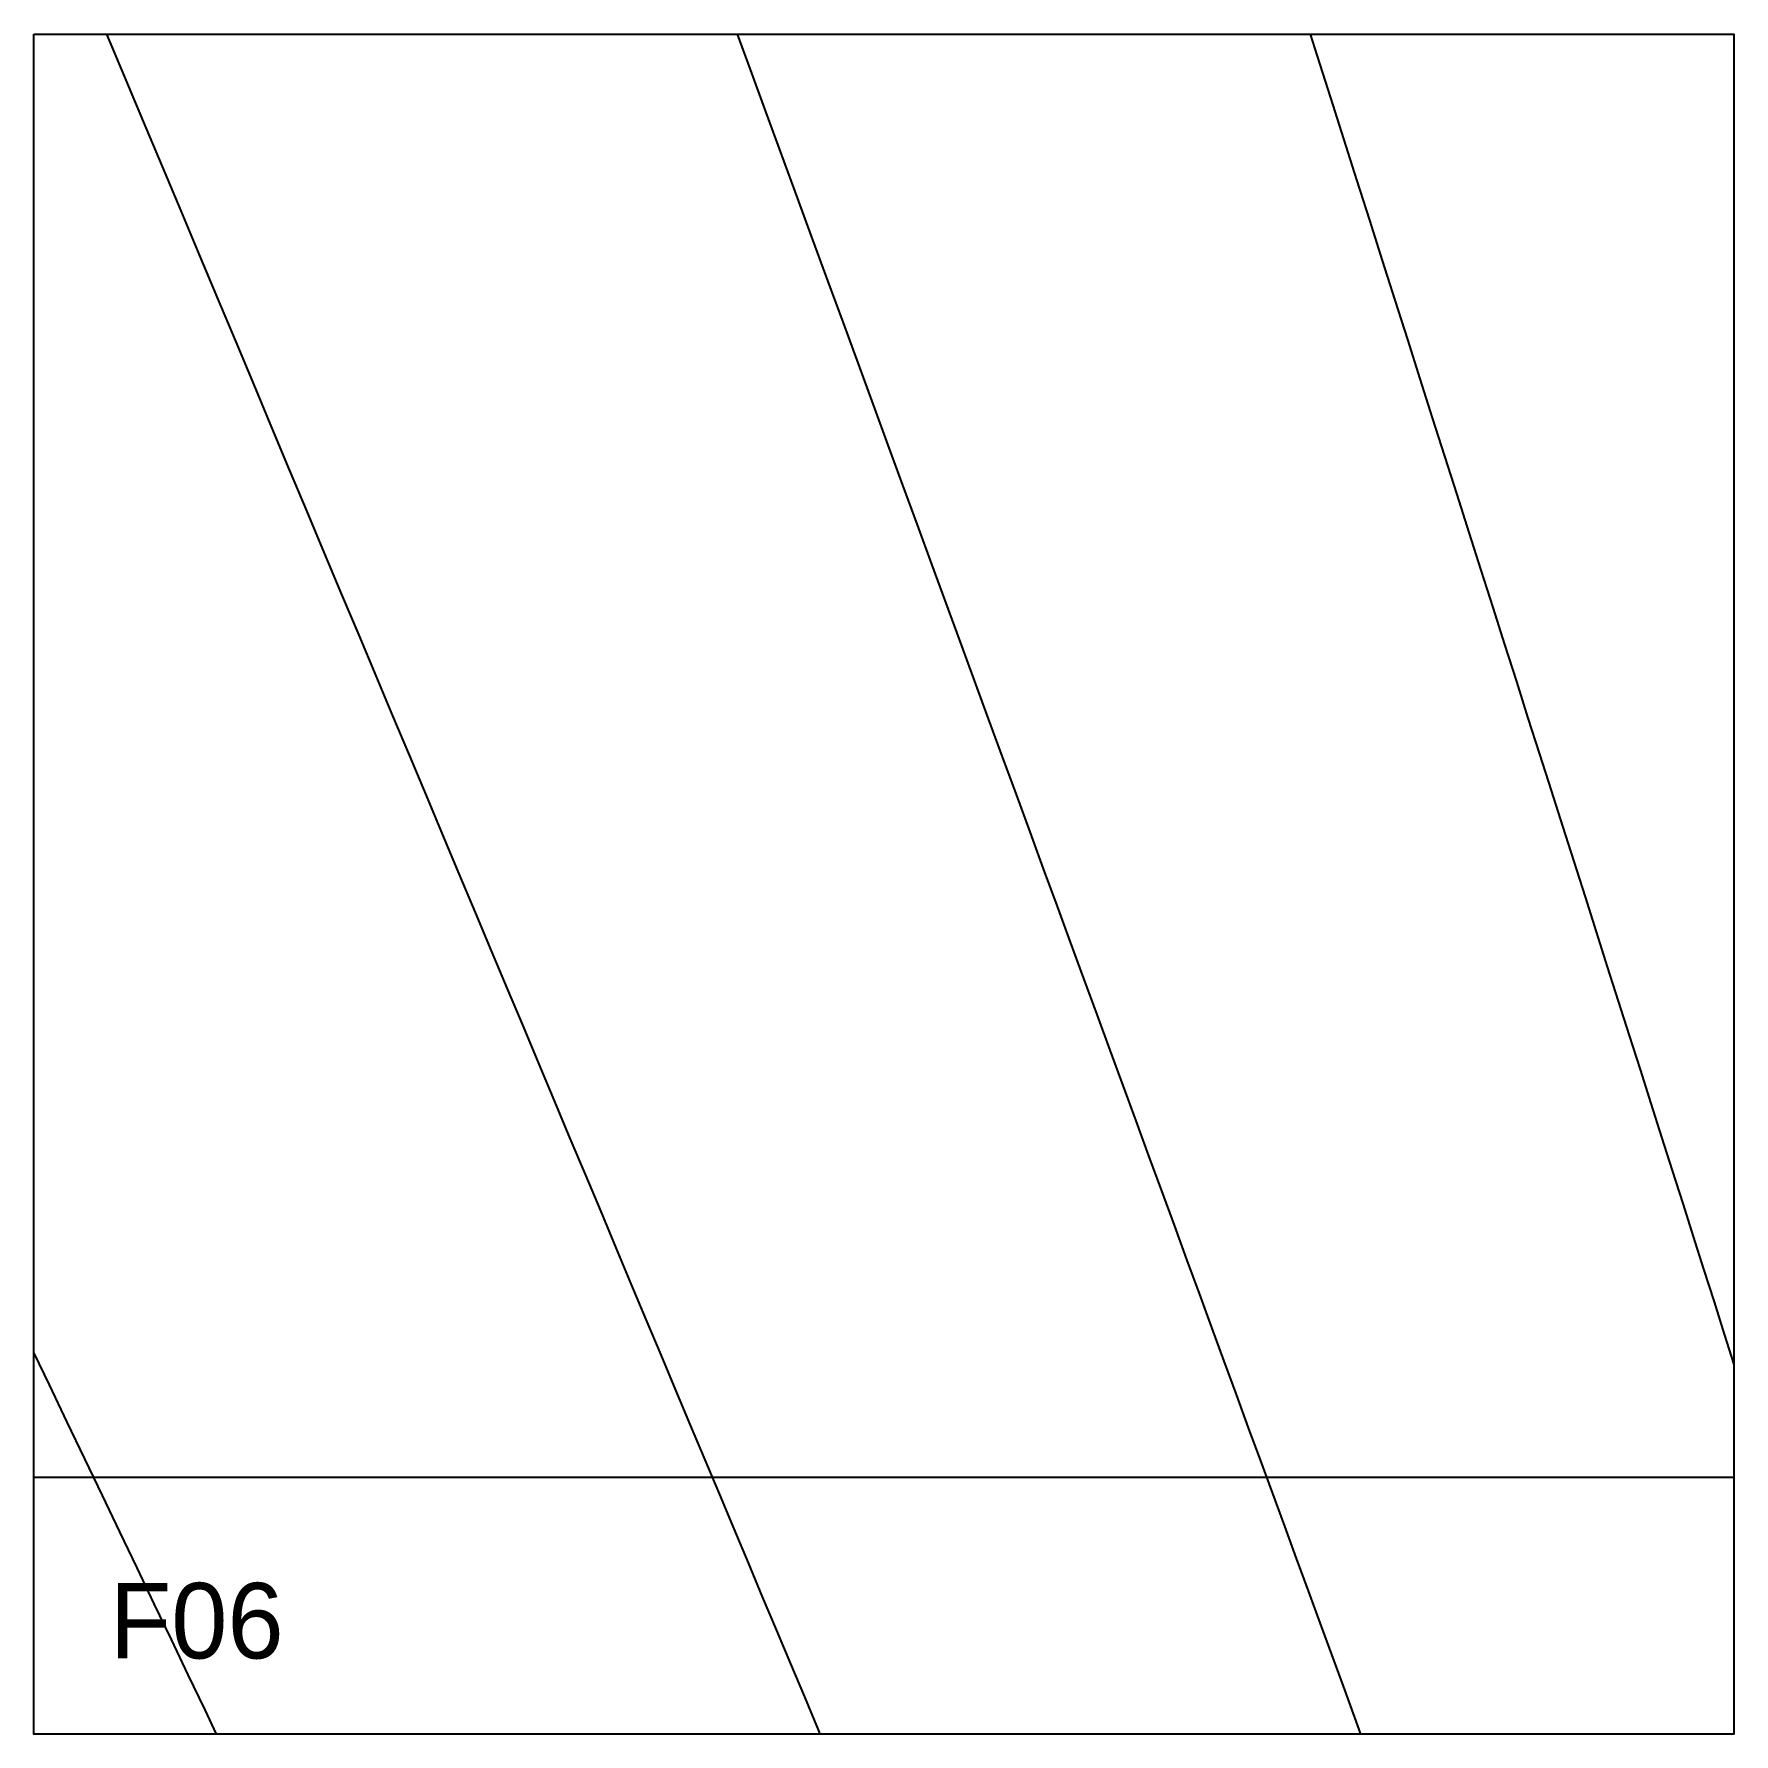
# Model space of a CAD drawing. Header units: millimetres. Extents: x 0 to 900, y 0 to 900.
import ezdxf

# ---------------------------------------------------------------- set-up
doc = ezdxf.new("R2010")
doc.units = ezdxf.units.MM
for name, color, linetype in [('CUT', 1, 'Continuous'), ('DECL', 30, 'Continuous'), ('HOUR', 7, 'Continuous'), ('HOUR15', 9, 'Continuous'), ('HOUR30', 8, 'Continuous'), ('ID', 3, 'Continuous')]:
    doc.layers.add(name, color=color, linetype=linetype)

msp = doc.modelspace()

# ---------------------------------------------------------------- linework, layer by layer
at = {"layer": 'CUT'}
msp.add_lwpolyline([(0, 900), (900, 900), (900, 0), (0, 0), (0, 900)], close=True, dxfattribs=at)
at = {"layer": 'DECL'}
msp.add_lwpolyline([(0, 135.94), (1.94, 135.94), (25.38, 135.94), (48.63, 135.94), (71.68, 135.94), (94.55, 135.94), (117.22, 135.94), (139.72, 135.94), (162.03, 135.94), (184.17, 135.94), (206.13, 135.94), (227.92, 135.94), (249.54, 135.94), (271, 135.94), (292.29, 135.94), (313.42, 135.94), (334.39, 135.94), (355.21, 135.94), (375.87, 135.94), (396.39, 135.94), (416.75, 135.94), (436.97, 135.94), (457.05, 135.94), (476.98, 135.94), (496.78, 135.94), (516.43, 135.94), (535.96, 135.94), (555.35, 135.94), (574.61, 135.94), (593.74, 135.94), (612.75, 135.94), (631.63, 135.94), (650.39, 135.94), (669.03, 135.94), (687.55, 135.94), (705.95, 135.94), (724.24, 135.94), (742.42, 135.94), (760.48, 135.94), (778.43, 135.94), (796.28, 135.94), (814.01, 135.94), (831.65, 135.94), (849.18, 135.94), (866.6, 135.94), (883.93, 135.94), (900, 135.94)], dxfattribs=at)
at = {"layer": 'HOUR'}
msp.add_lwpolyline([(0, 201.53), (8, 184.83), (17.41, 165.17), (26.76, 145.65), (36.04, 126.27), (45.26, 107.02), (54.41, 87.9), (63.5, 68.91), (72.53, 50.06), (81.5, 31.32), (90.41, 12.72), (96.5, 0)], dxfattribs=at)
at = {"layer": 'HOUR15'}
for points in [[(38.35, 900), (47.74, 877.63), (57.8, 853.66), (67.77, 829.91), (77.65, 806.37), (87.44, 783.03), (97.15, 759.9), (106.78, 736.96), (116.32, 714.22), (125.78, 691.68), (135.17, 669.32), (144.47, 647.15), (153.7, 625.16), (162.85, 603.35), (171.93, 581.72), (180.94, 560.26), (189.87, 538.97), (198.74, 517.85), (207.53, 496.9), (216.26, 476.11), (224.92, 455.47), (233.51, 435), (242.04, 414.68), (250.5, 394.51), (258.91, 374.49), (267.25, 354.62), (275.53, 334.89), (283.75, 315.31), (291.91, 295.86), (300.01, 276.56), (308.06, 257.39), (316.05, 238.35), (323.98, 219.44), (331.86, 200.67), (339.69, 182.02), (347.46, 163.49), (355.18, 145.1), (362.86, 126.82), (370.48, 108.66), (378.05, 90.62), (385.57, 72.69), (393.05, 54.88), (400.48, 37.18), (407.86, 19.6), (415.19, 2.12), (416.08, 0)], [(675.55, 900), (679.3, 888.22), (686.3, 866.25), (693.25, 844.46), (700.13, 822.85), (706.96, 801.42), (713.73, 780.17), (720.45, 759.1), (727.11, 738.19), (733.72, 717.45), (740.28, 696.87), (746.78, 676.46), (753.23, 656.2), (759.64, 636.1), (766, 616.16), (772.3, 596.36), (778.56, 576.72), (784.78, 557.22), (790.94, 537.86), (797.07, 518.65), (803.14, 499.58), (809.18, 480.64), (815.17, 461.84), (821.12, 443.17), (827.02, 424.64), (832.89, 406.23), (838.72, 387.95), (844.5, 369.79), (850.25, 351.76), (855.96, 333.84), (861.63, 316.05), (867.26, 298.37), (872.86, 280.81), (878.42, 263.36), (883.94, 246.02), (889.43, 228.8), (894.88, 211.68), (900, 195.63)]]:
    msp.add_lwpolyline(points, dxfattribs=at)
at = {"layer": 'HOUR30'}
msp.add_lwpolyline([(372.26, 900), (379.12, 881.29), (387.51, 858.43), (395.82, 835.77), (404.06, 813.3), (412.23, 791.03), (420.33, 768.94), (428.36, 747.03), (436.33, 725.31), (444.23, 703.76), (452.07, 682.39), (459.85, 661.19), (467.56, 640.16), (475.21, 619.3), (482.8, 598.6), (490.33, 578.06), (497.81, 557.68), (505.22, 537.46), (512.59, 517.39), (519.89, 497.47), (527.14, 477.7), (534.34, 458.07), (541.49, 438.59), (548.58, 419.25), (555.62, 400.05), (562.61, 380.98), (569.56, 362.05), (576.45, 343.25), (583.3, 324.58), (590.1, 306.04), (596.85, 287.63), (603.56, 269.34), (610.22, 251.17), (616.84, 233.13), (623.41, 215.2), (629.95, 197.39), (636.44, 179.69), (642.88, 162.11), (649.29, 144.64), (655.66, 127.27), (661.99, 110.02), (668.28, 92.87), (674.53, 75.83), (680.74, 58.89), (686.92, 42.05), (693.06, 25.31), (699.16, 8.67), (702.34, 0)], dxfattribs=at)

# ---------------------------------------------------------------- texts
at = {"layer": 'ID'}
msp.add_text('F06', height=40, dxfattribs=at).set_placement((40, 40))

doc.saveas('drawing.dxf')
